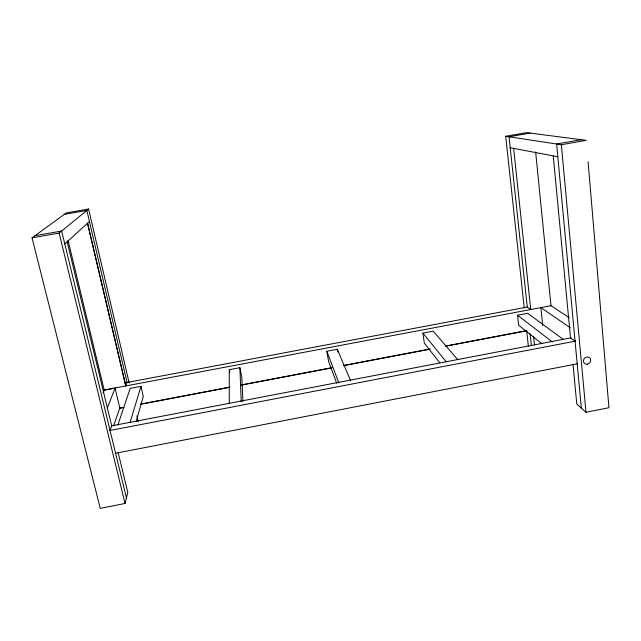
<?xml version="1.0" encoding="UTF-8"?>
<svg xmlns="http://www.w3.org/2000/svg" width="641" height="641" viewBox="0 0 641 641"><rect width="100%" height="100%" fill="white"/><g stroke="black" fill="none" stroke-linecap="round" stroke-linejoin="round"><path stroke-width="0.96" d="M229.262 403.069L229.27 369.681L239.886 367.678L241.873 377.709L242.915 401.234M129.153 382.837L88.61 209.014L66.279 212.908L32.05 237.843L100.244 508.369L125.027 503.465L127.815 492.504L118.08 452.258M136.213 421.281L143.288 396.418L140.972 386.371L130.187 388.406L117.904 424.871M130.067 422.451L140.972 386.371M113.657 425.696L119.811 408.061L123.713 407.323M110.06 430.456L111.694 425.848L67.161 241.785M126.95 382.485L125.852 385.93L87.529 223.148L125.716 385.954M107.247 408.269L115.068 388.134L104.227 390.185L103.057 392.949M64.781 243.957L89.436 221.514M32.05 237.843L59.132 233.076L88.61 209.014M573.006 364.256L576.78 404.046L586.002 412.267L608.95 407.724L588.085 161.844M115.324 453.315L577.589 363.735M109.635 430.536L575.602 341.1M140.379 404.15L229.726 387.14M241.505 384.904L331.83 367.71M343.616 365.466L430.015 349.016M445.719 346.028L526.229 330.708M123.753 407.484L119.835 408.229L115.027 387.973M140.419 404.311L229.815 387.292M241.601 385.049L331.974 367.846M343.76 365.602L430.207 349.153M445.92 346.156L526.469 330.828M111.173 425.953L571.131 337.823M126.333 382.605L527.615 306.975M104.187 390.016L550.988 305.701L569.264 317.72M336.709 383.254L328.537 361.26L326.838 351.244L337.294 349.273L350.635 380.786M439.71 362.742L424.31 343.087L422.916 333.096L433.212 331.149L457.746 359.657M541.949 343.784L518.649 325.187L517.551 315.212L527.695 313.289L563.022 339.233M64.228 214.398L86.847 210.456L127.078 382.461M530.123 133.096L509.034 136.773L527.271 307.047L530.74 309.523L513.641 148.359M34.967 235.72L61.64 231.024L126.437 497.913M581.211 139.706L556.636 144.025L581.331 408.101M505.685 136.261L561.348 144.738L586.259 140.355L526.525 132.631L505.685 136.261L524.226 307.872M510.204 147.702L557.83 156.781M570.442 327.872L540.876 307.616L542.719 325.54M575.073 341.204L570.514 337.943L553.255 155.907M517.551 315.212L552.414 341.949M422.916 333.096L446.176 361.788M326.838 351.244L338.865 382.965M59.132 233.076L125.027 503.465M68.042 240.383L104.227 390.185M136.878 415.929L138.24 421.77M229.27 369.681L229.823 372.421M337.294 349.273L337.751 352.005M526.686 330.684L528.4 346.557M533.576 336.293L534.514 345.098M530.123 333.697L531.397 345.611M535.644 151.957L550.988 305.701M561.348 144.738L586.002 412.267M239.886 367.678L241.208 401.683M587.372 364.152A3.838 3.445 -42.9 0 0 590.057 358.191A3.838 3.445 -42.9 0 0 583.735 359.409A3.838 3.445 -42.9 0 0 587.372 364.152"/></g></svg>
